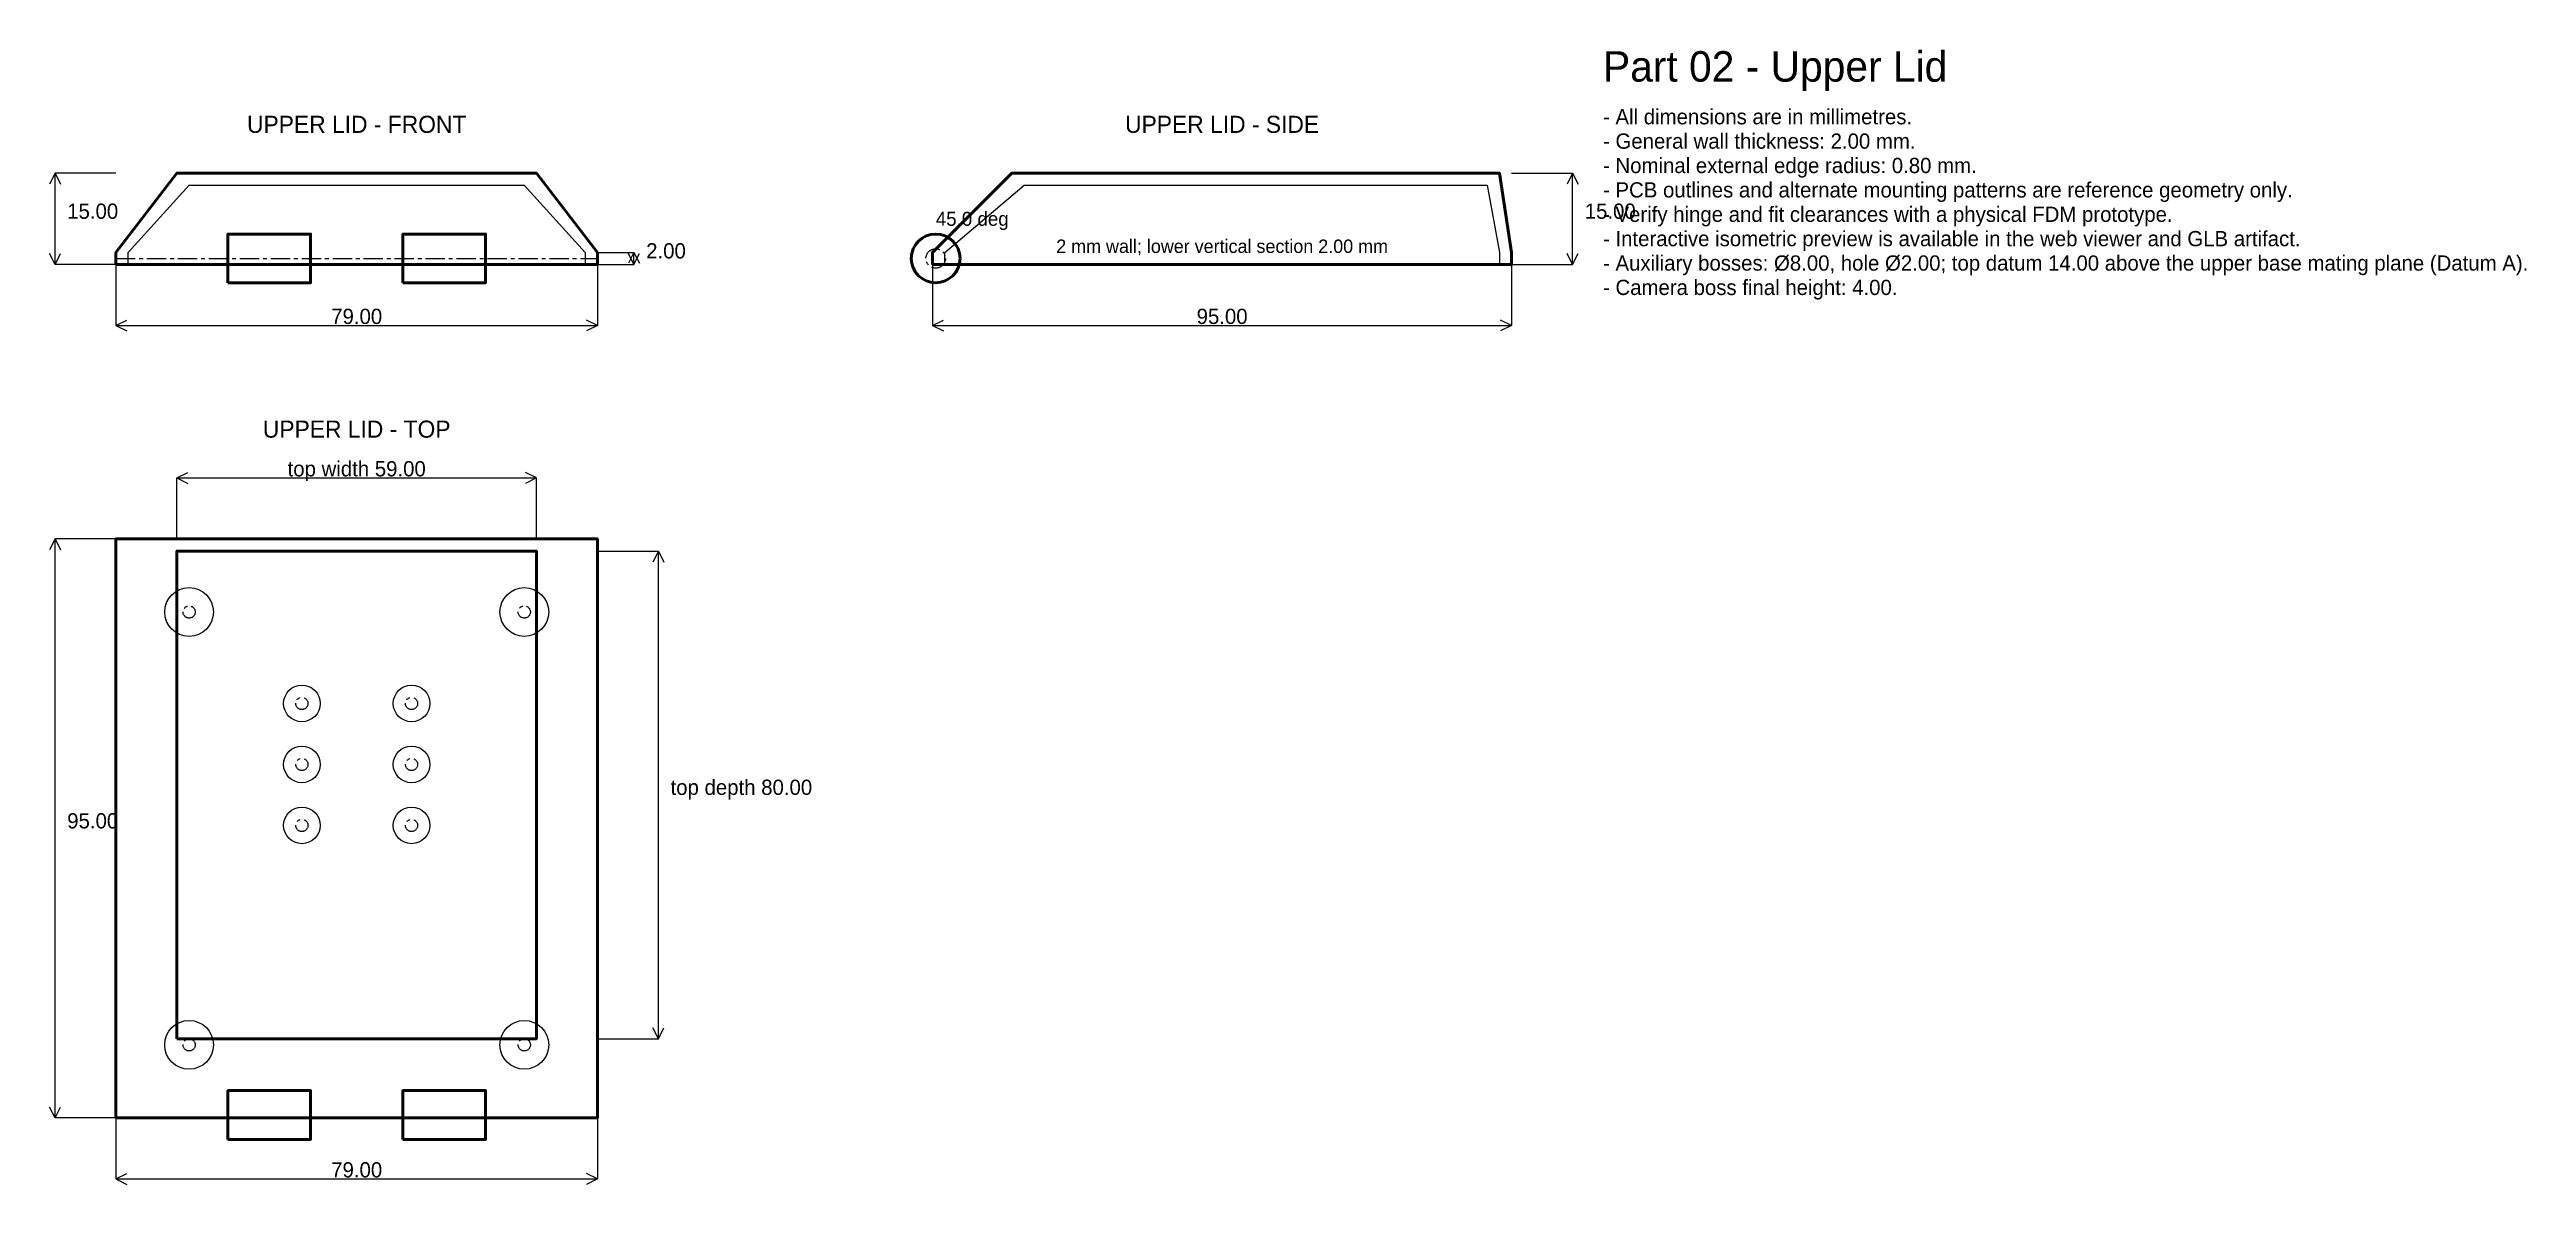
# Model space of a CAD drawing. Header units: millimetres. Extents: x -11 to 396, y -11 to 175.
import ezdxf
from ezdxf.enums import TextEntityAlignment as Align

# ---------------------------------------------------------------- set-up
doc = ezdxf.new("R2010")
doc.units = ezdxf.units.MM
doc.linetypes.add('CENTER', pattern=[5.08, 3.175, -0.635, 0.635, -0.635])
for name, color, linetype, lineweight in [('CENTERLINES', 4, 'CENTER', 18), ('DIMENSIONS', 2, 'CONTINUOUS', 18), ('HIDDEN_EDGES', 8, 'Continuous', 18), ('NOTES', 7, 'CONTINUOUS', 18), ('VISIBLE_EDGES', 7, 'CONTINUOUS', 50)]:
    doc.layers.add(name, color=color, linetype=linetype, lineweight=lineweight)

msp = doc.modelspace()

# ---------------------------------------------------------------- linework, layer by layer
at = {"layer": 'CENTERLINES'}
msp.add_line((0, 141), (79, 141), dxfattribs=at)
for centre, radius in [((134.5, 141), 1.6), ((12, 83), 1), ((67, 83), 1), ((30.5, 68), 1), ((48.5, 68), 1), ((30.5, 58), 1), ((48.5, 58), 1), ((30.5, 48), 1), ((48.5, 48), 1), ((12, 12), 1), ((67, 12), 1)]:
    msp.add_circle(centre, radius, dxfattribs=at)
at = {"layer": 'DIMENSIONS'}
for p, q in [((-10, 155), (-10.9, 153.2)), ((0, 155), (-10, 155)), ((-10, 140), (-10, 155)), ((-10, 155), (-9.1, 153.2)), ((229, 155), (239, 155)), ((239, 155), (238.1, 153.2)), ((239, 140), (239, 155)), ((239, 155), (239.9, 153.2)), ((-10, 140), (-10.9, 141.8)), ((-10, 140), (-9.1, 141.8)), ((0, 140), (-10, 140)), ((0, 140), (0, 130)), ((79, 142), (85, 142)), ((79, 140), (79, 130)), ((79, 140), (85, 140)), ((85, 142), (84.1, 140.2)), ((85, 140), (84.1, 141.8)), ((85, 140), (85, 142)), ((85, 142), (85.9, 140.2)), ((85, 140), (85.9, 141.8)), ((134, 140), (134, 130)), ((229, 140), (229, 130)), ((229, 140), (239, 140)), ((239, 140), (238.1, 141.8)), ((239, 140), (239.9, 141.8)), ((0, 130), (1.8, 130.9)), ((79, 130), (77.2, 130.9)), ((134, 130), (135.8, 130.9)), ((229, 130), (227.2, 130.9)), ((0, 130), (79, 130)), ((0, 130), (1.8, 129.1)), ((79, 130), (77.2, 129.1)), ((134, 130), (229, 130)), ((134, 130), (135.8, 129.1)), ((229, 130), (227.2, 129.1)), ((10, 105), (11.8, 105.9)), ((69, 105), (67.2, 105.9)), ((10, 95), (10, 105)), ((10, 105), (69, 105)), ((10, 105), (11.8, 104.1)), ((69, 105), (67.2, 104.1)), ((69, 95), (69, 105)), ((-10, 95), (-10.9, 93.2)), ((0, 95), (-10, 95)), ((-10, 0), (-10, 95)), ((-10, 95), (-9.1, 93.2)), ((79, 93), (89, 93)), ((89, 93), (88.1, 91.2)), ((89, 13), (89, 93)), ((89, 93), (89.9, 91.2)), ((79, 13), (89, 13)), ((89, 13), (88.1, 14.8)), ((89, 13), (89.9, 14.8)), ((-10, 0), (-10.9, 1.8)), ((-10, 0), (-9.1, 1.8)), ((0, 0), (-10, 0)), ((0, 0), (0, -10)), ((79, 0), (79, -10)), ((0, -10), (1.8, -9.1)), ((0, -10), (79, -10)), ((0, -10), (1.8, -10.9)), ((79, -10), (77.2, -9.1)), ((79, -10), (77.2, -10.9))]:
    msp.add_line(p, q, dxfattribs=at)
at = {"layer": 'HIDDEN_EDGES'}
for points in [[(2, 140), (2, 142), (12, 153), (67, 153), (77, 142), (77, 140)], [(136, 140), (136, 142), (149, 153), (225, 153), (227, 142), (227, 140)]]:
    msp.add_lwpolyline(points, dxfattribs=at)
for centre, radius in [((12, 83), 4), ((67, 83), 4), ((30.5, 68), 3), ((48.5, 68), 3), ((30.5, 58), 3), ((48.5, 58), 3), ((30.5, 48), 3), ((48.5, 48), 3), ((12, 12), 4), ((67, 12), 4)]:
    msp.add_circle(centre, radius, dxfattribs=at)
at = {"layer": 'VISIBLE_EDGES'}
for points in [[(0, 140), (0, 142), (10, 155), (69, 155), (79, 142), (79, 140)], [(134, 140), (134, 142), (147, 155), (227, 155), (229, 142), (229, 140)], [(18.36, 137), (31.92, 137), (31.92, 145), (18.36, 145)], [(47.08, 137), (60.64, 137), (60.64, 145), (47.08, 145)], [(0, 0), (79, 0), (79, 95), (0, 95)], [(10, 13), (69, 13), (69, 93), (10, 93)], [(18.36, -3.5), (31.92, -3.5), (31.92, 4.5), (18.36, 4.5)], [(47.08, -3.5), (60.64, -3.5), (60.64, 4.5), (47.08, 4.5)]]:
    msp.add_lwpolyline(points, close=True, dxfattribs=at)
msp.add_circle((134.5, 141), 4, dxfattribs=at)

# ---------------------------------------------------------------- texts
at = {"layer": 'DIMENSIONS'}
for s, p in [('15.00', (-8, 147.5)), ('15.00', (241, 147.5)), ('2.00', (87, 141)), ('top depth 80.00', (91, 53)), ('95.00', (-8, 47.5))]:
    msp.add_text(s, height=2.5, dxfattribs=at).set_placement(p)
for s, p in [('79.00', (39.5, 131.5)), ('95.00', (181.5, 131.5)), ('top width 59.00', (39.5, 106.5)), ('79.00', (39.5, -8.5))]:
    msp.add_text(s, height=2.5, dxfattribs=at).set_placement(p, align=Align.MIDDLE_CENTER)
at = {"layer": 'NOTES'}
for s, height, p in [('Part 02 - Upper Lid', 5, (244, 170)), ('- All dimensions are in millimetres.', 2.5, (244, 163)), ('- General wall thickness: 2.00 mm.', 2.5, (244, 159)), ('- Nominal external edge radius: 0.80 mm.', 2.5, (244, 155)), ('- PCB outlines and alternate mounting patterns are reference geometry only.', 2.5, (244, 151)), ('- Verify hinge and fit clearances with a physical FDM prototype.', 2.5, (244, 147)), ('- Interactive isometric preview is available in the web viewer and GLB artifact.', 2.5, (244, 143)), ('- Auxiliary bosses: Ø8.00, hole Ø2.00; top datum 14.00 above the upper base mating plane (Datum A).', 2.5, (244, 139)), ('- Camera boss final height: 4.00.', 2.5, (244, 135))]:
    msp.add_text(s, height=height, dxfattribs=at).set_placement(p)
for s, height, p in [('UPPER LID - FRONT', 2.8, (39.5, 163)), ('UPPER LID - SIDE', 2.8, (181.5, 163)), ('45.0 deg', 2.3, (140.5, 147.5)), ('2 mm wall; lower vertical section 2.00 mm', 2.2, (181.5, 143)), ('UPPER LID - TOP', 2.8, (39.5, 113))]:
    msp.add_text(s, height=height, dxfattribs=at).set_placement(p, align=Align.MIDDLE_CENTER)

doc.saveas('drawing.dxf')
